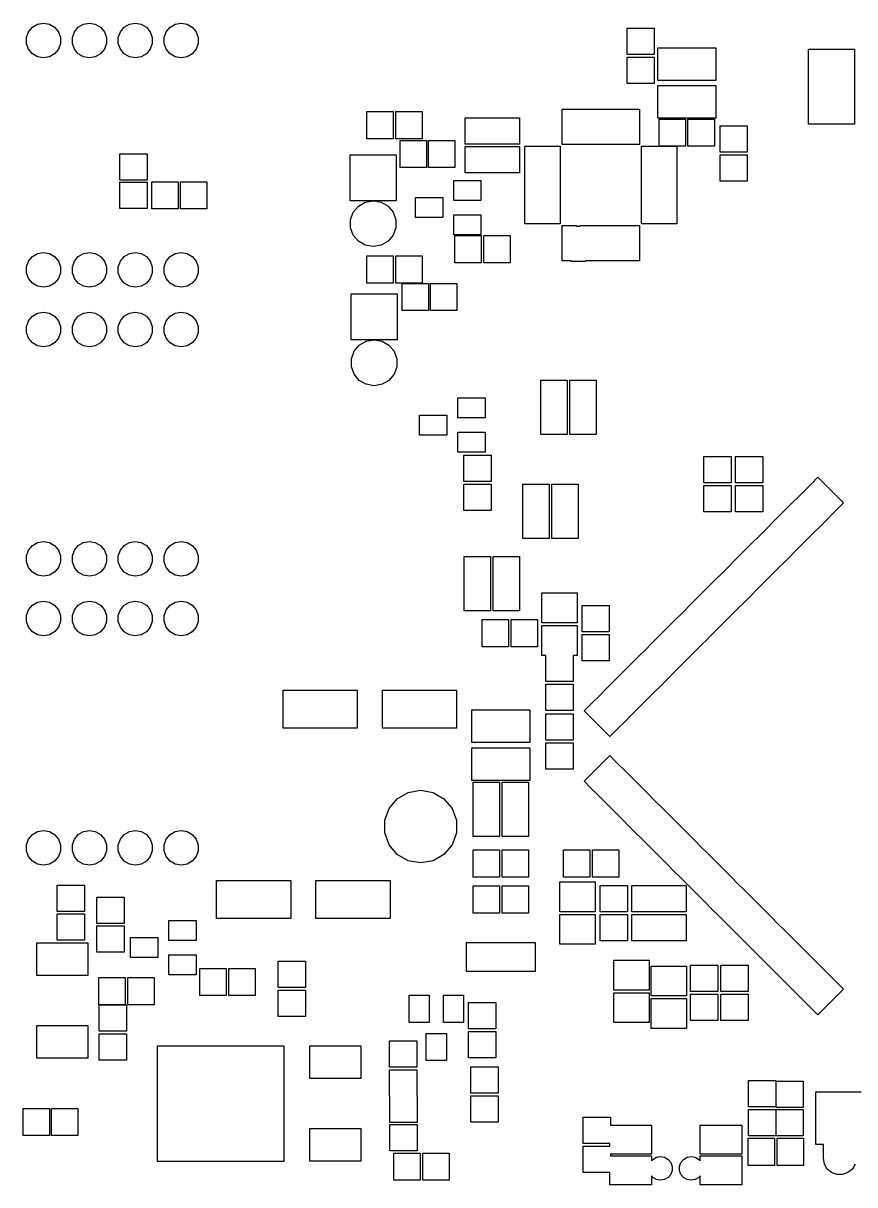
# Model space of a CAD drawing. Extents: x 10 to 287, y -200 to -10.
# Drawn here: x 97.3 to 143.3, y -141.7 to -77.3 of the extents above; entities that cross this region are included whole.
import ezdxf

# ---------------------------------------------------------------- set-up
doc = ezdxf.new("R2010")
doc.units = 0
doc.header["$MEASUREMENT"] = 0
doc.layers.add('BLACK', color=7, linetype='CONTINUOUS')

msp = doc.modelspace()

# ---------------------------------------------------------------- linework, layer by layer
at = {"layer": 'Black'}
for p, q in [((97.458, -78.1295), (97.5716, -77.8174)), ((97.5716, -77.8174), (97.785, -77.5631)), ((97.785, -77.5631), (98.0726, -77.397)), ((98.0726, -77.397), (98.3996, -77.3394)), ((98.3996, -77.3394), (98.7266, -77.397)), ((98.7266, -77.397), (99.0142, -77.5631)), ((99.0142, -77.5631), (99.2276, -77.8174)), ((99.2276, -77.8174), (99.3412, -78.1295)), ((99.998, -78.1295), (100.112, -77.8174)), ((100.112, -77.8174), (100.325, -77.5631)), ((100.325, -77.5631), (100.613, -77.397)), ((100.613, -77.397), (100.94, -77.3394)), ((100.94, -77.3394), (101.267, -77.397)), ((101.267, -77.397), (101.554, -77.5631)), ((101.554, -77.5631), (101.768, -77.8174)), ((101.768, -77.8174), (101.881, -78.1295)), ((102.538, -78.1295), (102.652, -77.8174)), ((102.652, -77.8174), (102.865, -77.5631)), ((102.865, -77.5631), (103.153, -77.397)), ((103.153, -77.397), (103.48, -77.3394)), ((103.48, -77.3394), (103.807, -77.397)), ((103.807, -77.397), (104.094, -77.5631)), ((104.094, -77.5631), (104.308, -77.8174)), ((104.308, -77.8174), (104.421, -78.1295)), ((105.078, -78.1295), (105.192, -77.8174)), ((105.192, -77.8174), (105.405, -77.5631)), ((105.405, -77.5631), (105.693, -77.397)), ((105.693, -77.397), (106.02, -77.3394)), ((106.02, -77.3394), (106.347, -77.397)), ((106.347, -77.397), (106.634, -77.5631)), ((106.634, -77.5631), (106.848, -77.8174)), ((106.848, -77.8174), (106.961, -78.1295)), ((130.696, -79.0789), (130.696, -77.6209)), ((130.696, -77.6209), (132.204, -77.6209)), ((132.204, -77.6209), (132.204, -79.0789)), ((97.458, -78.4615), (97.458, -78.1295)), ((97.5716, -78.7736), (97.458, -78.4615)), ((99.3412, -78.4615), (99.2276, -78.7736)), ((99.3412, -78.1295), (99.3412, -78.4615)), ((99.998, -78.4615), (99.998, -78.1295)), ((100.112, -78.7736), (99.998, -78.4615)), ((101.881, -78.4615), (101.768, -78.7736)), ((101.881, -78.1295), (101.881, -78.4615)), ((102.538, -78.4615), (102.538, -78.1295)), ((102.652, -78.7736), (102.538, -78.4615)), ((104.421, -78.4615), (104.308, -78.7736)), ((104.421, -78.1295), (104.421, -78.4615)), ((105.078, -78.4615), (105.078, -78.1295)), ((105.192, -78.7736), (105.078, -78.4615)), ((106.961, -78.4615), (106.848, -78.7736)), ((106.961, -78.1295), (106.961, -78.4615)), ((97.785, -79.0279), (97.5716, -78.7736)), ((98.0726, -79.194), (97.785, -79.0279)), ((99.0142, -79.0279), (98.7266, -79.194)), ((99.2276, -78.7736), (99.0142, -79.0279)), ((100.325, -79.0279), (100.112, -78.7736)), ((100.613, -79.194), (100.325, -79.0279)), ((101.554, -79.0279), (101.267, -79.194)), ((101.768, -78.7736), (101.554, -79.0279)), ((102.865, -79.0279), (102.652, -78.7736)), ((103.153, -79.194), (102.865, -79.0279)), ((104.094, -79.0279), (103.807, -79.194)), ((104.308, -78.7736), (104.094, -79.0279)), ((105.405, -79.0279), (105.192, -78.7736)), ((105.693, -79.194), (105.405, -79.0279)), ((106.634, -79.0279), (106.347, -79.194)), ((106.848, -78.7736), (106.634, -79.0279)), ((132.204, -79.0789), (130.696, -79.0789)), ((132.396, -78.696), (134.004, -78.696)), ((132.396, -80.504), (132.396, -78.696)), ((134.004, -78.696), (135.604, -78.696)), ((135.604, -78.696), (135.604, -80.504)), ((140.739, -82.9361), (140.739, -78.7705)), ((140.739, -78.7705), (143.279, -78.7705)), ((143.279, -78.7705), (143.279, -82.9361)), ((98.3996, -79.2516), (98.0726, -79.194)), ((98.7266, -79.194), (98.3996, -79.2516)), ((100.94, -79.2516), (100.613, -79.194)), ((101.267, -79.194), (100.94, -79.2516)), ((103.48, -79.2516), (103.153, -79.194)), ((103.807, -79.194), (103.48, -79.2516)), ((106.02, -79.2516), (105.693, -79.194)), ((106.347, -79.194), (106.02, -79.2516)), ((130.696, -80.6791), (130.696, -79.2211)), ((130.696, -79.2211), (132.204, -79.2211)), ((132.204, -79.2211), (132.204, -80.6791)), ((132.204, -80.6791), (130.696, -80.6791)), ((133.996, -80.504), (132.396, -80.504)), ((132.396, -80.796), (134.004, -80.796)), ((132.396, -82.604), (132.396, -80.796)), ((134.004, -80.504), (133.996, -80.504)), ((135.604, -80.504), (134.004, -80.504)), ((134.004, -80.796), (135.604, -80.796)), ((135.604, -80.796), (135.604, -82.604)), ((116.301, -83.7444), (116.301, -82.2356)), ((116.301, -82.2356), (117.759, -82.2356)), ((117.759, -82.2356), (117.759, -83.7444)), ((117.901, -83.7444), (117.901, -82.2356)), ((117.901, -82.2356), (119.359, -82.2356)), ((119.359, -82.2356), (119.359, -83.7444)), ((127.104, -84.054), (127.104, -82.096)), ((127.104, -82.096), (127.895, -82.096)), ((127.895, -82.096), (128.395, -82.096)), ((128.395, -82.096), (128.895, -82.096)), ((128.895, -82.096), (129.395, -82.096)), ((129.395, -82.096), (129.895, -82.096)), ((129.895, -82.096), (130.395, -82.096)), ((130.395, -82.096), (130.895, -82.096)), ((130.895, -82.096), (131.395, -82.096)), ((131.395, -82.096), (131.395, -84.054)), ((121.746, -82.5709), (123.254, -82.5709)), ((121.746, -84.0289), (121.746, -82.5709)), ((123.254, -82.5709), (124.754, -82.5709)), ((124.754, -82.5709), (124.754, -84.0289)), ((133.996, -82.604), (132.396, -82.604)), ((132.471, -84.1544), (132.471, -82.6456)), ((132.471, -82.6456), (133.929, -82.6456)), ((133.929, -82.6456), (133.929, -84.1544)), ((134.004, -82.604), (133.996, -82.604)), ((135.604, -82.604), (134.004, -82.604)), ((134.071, -84.1544), (134.071, -82.6456)), ((134.071, -82.6456), (135.529, -82.6456)), ((135.529, -82.6456), (135.529, -84.1544)), ((143.279, -82.9361), (140.739, -82.9361)), ((135.846, -84.4789), (135.846, -83.0209)), ((135.846, -83.0209), (137.354, -83.0209)), ((137.354, -83.0209), (137.354, -84.4789)), ((117.759, -83.7444), (116.301, -83.7444)), ((119.359, -83.7444), (117.901, -83.7444)), ((118.143, -85.3364), (118.143, -83.8276)), ((118.143, -83.8276), (119.601, -83.8276)), ((119.601, -83.8276), (119.601, -85.3364)), ((119.705, -85.3364), (119.705, -83.8276)), ((119.705, -83.8276), (121.163, -83.8276)), ((121.163, -83.8276), (121.163, -85.3364)), ((123.246, -84.0289), (121.746, -84.0289)), ((121.746, -84.1711), (123.254, -84.1711)), ((121.746, -85.6291), (121.746, -84.1711)), ((123.254, -84.0289), (123.246, -84.0289)), ((124.754, -84.0289), (123.254, -84.0289)), ((123.254, -84.1711), (124.754, -84.1711)), ((124.754, -84.1711), (124.754, -85.6291)), ((125.046, -84.6545), (125.046, -84.1545)), ((125.046, -84.1545), (127.004, -84.1545)), ((127.004, -84.1545), (127.004, -84.9455)), ((127.604, -84.054), (127.104, -84.054)), ((127.895, -84.054), (127.604, -84.054)), ((128.105, -84.054), (127.895, -84.054)), ((128.395, -84.054), (128.105, -84.054)), ((128.605, -84.054), (128.395, -84.054)), ((128.895, -84.054), (128.605, -84.054)), ((129.105, -84.054), (128.895, -84.054)), ((129.395, -84.054), (129.105, -84.054)), ((129.605, -84.054), (129.395, -84.054)), ((130.105, -84.054), (129.605, -84.054)), ((130.605, -84.054), (130.105, -84.054)), ((131.395, -84.054), (130.605, -84.054)), ((131.496, -84.6545), (131.496, -84.1545)), ((131.496, -84.1545), (133.454, -84.1545)), ((133.929, -84.1544), (132.471, -84.1544)), ((133.454, -84.1545), (133.454, -84.9455)), ((135.529, -84.1544), (134.071, -84.1544)), ((102.624, -86.0349), (102.624, -84.5769)), ((102.624, -84.5769), (104.132, -84.5769)), ((104.132, -84.5769), (104.132, -86.0349)), ((115.38, -84.63), (117.92, -84.63)), ((115.38, -87.17), (115.38, -84.63)), ((117.92, -84.63), (117.92, -87.17)), ((125.046, -85.1545), (125.046, -84.6545)), ((131.496, -85.1545), (131.496, -84.6545)), ((137.354, -84.4789), (135.846, -84.4789)), ((135.846, -86.0791), (135.846, -84.6211)), ((135.846, -84.6211), (137.354, -84.6211)), ((137.354, -84.6211), (137.354, -86.0791)), ((119.601, -85.3364), (118.143, -85.3364)), ((121.163, -85.3364), (119.705, -85.3364)), ((125.046, -85.6545), (125.046, -85.1545)), ((127.004, -84.9455), (127.004, -85.4455)), ((127.004, -85.4455), (127.004, -85.9455)), ((131.496, -85.6545), (131.496, -85.1545)), ((133.454, -84.9455), (133.454, -85.4455)), ((133.454, -85.4455), (133.454, -85.9455)), ((104.132, -86.0349), (102.624, -86.0349)), ((102.624, -87.597), (102.624, -86.139)), ((102.624, -86.139), (104.132, -86.139)), ((104.132, -86.139), (104.132, -87.597)), ((104.389, -87.6224), (104.389, -86.1136)), ((104.389, -86.1136), (105.847, -86.1136)), ((105.847, -86.1136), (105.847, -87.6224)), ((105.989, -87.6224), (105.989, -86.1136)), ((105.989, -86.1136), (107.447, -86.1136)), ((107.447, -86.1136), (107.447, -87.6224)), ((121.102, -87.1512), (121.102, -86.0438)), ((121.102, -86.0438), (122.611, -86.0438)), ((123.246, -85.6291), (121.746, -85.6291)), ((122.611, -86.0438), (122.611, -87.1512)), ((124.754, -85.6291), (123.246, -85.6291)), ((125.046, -86.1545), (125.046, -85.6545)), ((125.046, -86.6545), (125.046, -86.1545)), ((127.004, -85.9455), (127.004, -86.4455)), ((131.496, -86.1545), (131.496, -85.6545)), ((131.496, -86.6545), (131.496, -86.1545)), ((133.454, -85.9455), (133.454, -86.4455)), ((137.354, -86.0791), (135.846, -86.0791)), ((125.046, -87.1545), (125.046, -86.6545)), ((127.004, -86.4455), (127.004, -86.9455)), ((131.496, -87.1545), (131.496, -86.6545)), ((133.454, -86.4455), (133.454, -86.9455)), ((116.645, -87.17), (115.38, -87.17)), ((115.545, -87.805), (115.829, -87.4671)), ((115.829, -87.4671), (116.211, -87.2466)), ((116.211, -87.2466), (116.645, -87.17)), ((117.92, -87.17), (116.655, -87.17)), ((116.655, -87.17), (117.089, -87.2466)), ((117.089, -87.2466), (117.471, -87.4671)), ((117.471, -87.4671), (117.755, -87.805)), ((118.989, -88.1037), (118.989, -86.9963)), ((118.989, -86.9963), (120.498, -86.9963)), ((120.498, -86.9963), (120.498, -88.1037)), ((122.611, -87.1512), (121.102, -87.1512)), ((125.046, -87.6545), (125.046, -87.1545)), ((127.004, -86.9455), (127.004, -87.4455)), ((127.004, -87.4455), (127.004, -87.9455)), ((131.496, -87.6545), (131.496, -87.1545)), ((133.454, -86.9455), (133.454, -87.4455)), ((133.454, -87.4455), (133.454, -87.9455)), ((104.132, -87.597), (102.624, -87.597)), ((105.847, -87.6224), (104.389, -87.6224)), ((107.447, -87.6224), (105.989, -87.6224)), ((115.394, -88.2195), (115.545, -87.805)), ((117.755, -87.805), (117.906, -88.2195)), ((120.498, -88.1037), (118.989, -88.1037)), ((121.102, -89.0562), (121.102, -87.9488)), ((121.102, -87.9488), (122.611, -87.9488)), ((122.611, -87.9488), (122.611, -89.0562)), ((125.046, -88.4455), (125.046, -87.6545)), ((127.004, -87.9455), (127.004, -88.4455)), ((131.496, -88.4455), (131.496, -87.6545)), ((133.454, -87.9455), (133.454, -88.4455)), ((115.394, -88.6605), (115.394, -88.2195)), ((115.545, -89.075), (115.394, -88.6605)), ((117.906, -88.6605), (117.755, -89.075)), ((117.906, -88.2195), (117.906, -88.6605)), ((127.004, -88.4455), (125.046, -88.4455)), ((127.104, -90.504), (127.104, -88.546)), ((127.104, -88.546), (127.895, -88.546)), ((127.895, -88.546), (127.895, -88.571)), ((127.895, -88.571), (128.105, -88.571)), ((128.105, -88.571), (128.105, -88.546)), ((128.105, -88.546), (128.895, -88.546)), ((128.895, -88.546), (129.395, -88.546)), ((129.395, -88.546), (129.895, -88.546)), ((129.895, -88.546), (130.395, -88.546)), ((130.395, -88.546), (130.895, -88.546)), ((130.895, -88.546), (131.395, -88.546)), ((131.395, -88.546), (131.395, -90.504)), ((133.454, -88.4455), (131.496, -88.4455)), ((115.829, -89.4129), (115.545, -89.075)), ((117.755, -89.075), (117.471, -89.4129)), ((122.611, -89.0562), (121.102, -89.0562)), ((121.171, -90.6044), (121.171, -89.0956)), ((121.171, -89.0956), (122.629, -89.0956)), ((122.629, -89.0956), (122.629, -90.6044)), ((122.771, -90.6044), (122.771, -89.0956)), ((122.771, -89.0956), (124.229, -89.0956)), ((124.229, -89.0956), (124.229, -90.6044)), ((98.0726, -90.097), (98.3996, -90.0394)), ((98.3996, -90.0394), (98.7266, -90.097)), ((100.613, -90.097), (100.94, -90.0394)), ((100.94, -90.0394), (101.267, -90.097)), ((103.153, -90.097), (103.48, -90.0394)), ((103.48, -90.0394), (103.807, -90.097)), ((105.693, -90.097), (106.02, -90.0394)), ((106.02, -90.0394), (106.347, -90.097)), ((116.211, -89.6334), (115.829, -89.4129)), ((116.645, -89.71), (116.211, -89.6334)), ((116.655, -89.71), (116.645, -89.71)), ((117.089, -89.6334), (116.655, -89.71)), ((117.471, -89.4129), (117.089, -89.6334)), ((97.458, -90.8295), (97.5716, -90.5174)), ((97.5716, -90.5174), (97.785, -90.2631)), ((97.785, -90.2631), (98.0726, -90.097)), ((98.7266, -90.097), (99.0142, -90.2631)), ((99.0142, -90.2631), (99.2276, -90.5174)), ((99.2276, -90.5174), (99.3412, -90.8295)), ((99.998, -90.8295), (100.112, -90.5174)), ((100.112, -90.5174), (100.325, -90.2631)), ((100.325, -90.2631), (100.613, -90.097)), ((101.267, -90.097), (101.554, -90.2631)), ((101.554, -90.2631), (101.768, -90.5174)), ((101.768, -90.5174), (101.881, -90.8295)), ((102.538, -90.8295), (102.652, -90.5174)), ((102.652, -90.5174), (102.865, -90.2631)), ((102.865, -90.2631), (103.153, -90.097)), ((103.807, -90.097), (104.094, -90.2631)), ((104.094, -90.2631), (104.308, -90.5174)), ((104.308, -90.5174), (104.421, -90.8295)), ((105.078, -90.8295), (105.192, -90.5174)), ((105.192, -90.5174), (105.405, -90.2631)), ((105.405, -90.2631), (105.693, -90.097)), ((106.347, -90.097), (106.634, -90.2631)), ((106.634, -90.2631), (106.848, -90.5174)), ((106.848, -90.5174), (106.961, -90.8295)), ((116.301, -91.7344), (116.301, -90.2256)), ((116.301, -90.2256), (117.759, -90.2256)), ((117.759, -90.2256), (117.759, -91.7344)), ((117.901, -91.7344), (117.901, -90.2256)), ((117.901, -90.2256), (119.359, -90.2256)), ((119.359, -90.2256), (119.359, -91.7344)), ((122.629, -90.6044), (121.171, -90.6044)), ((124.229, -90.6044), (122.771, -90.6044)), ((127.604, -90.504), (127.104, -90.504)), ((127.604, -90.529), (127.604, -90.504)), ((128.395, -90.529), (127.604, -90.529)), ((128.605, -90.504), (128.395, -90.504)), ((128.395, -90.504), (128.395, -90.529)), ((128.895, -90.504), (128.605, -90.504)), ((129.105, -90.504), (128.895, -90.504)), ((129.395, -90.504), (129.105, -90.504)), ((129.605, -90.504), (129.395, -90.504)), ((129.895, -90.504), (129.605, -90.504)), ((130.105, -90.504), (129.895, -90.504)), ((130.605, -90.504), (130.105, -90.504)), ((131.395, -90.504), (130.605, -90.504)), ((97.458, -91.1615), (97.458, -90.8295)), ((97.5716, -91.4736), (97.458, -91.1615)), ((99.3412, -91.1615), (99.2276, -91.4736)), ((99.3412, -90.8295), (99.3412, -91.1615)), ((99.998, -91.1615), (99.998, -90.8295)), ((100.112, -91.4736), (99.998, -91.1615)), ((101.881, -91.1615), (101.768, -91.4736)), ((101.881, -90.8295), (101.881, -91.1615)), ((102.538, -91.1615), (102.538, -90.8295)), ((102.652, -91.4736), (102.538, -91.1615)), ((104.421, -91.1615), (104.308, -91.4736)), ((104.421, -90.8295), (104.421, -91.1615)), ((105.078, -91.1615), (105.078, -90.8295)), ((105.192, -91.4736), (105.078, -91.1615)), ((106.961, -91.1615), (106.848, -91.4736)), ((106.961, -90.8295), (106.961, -91.1615)), ((97.785, -91.7279), (97.5716, -91.4736)), ((98.0726, -91.894), (97.785, -91.7279)), ((98.3996, -91.9516), (98.0726, -91.894)), ((98.7266, -91.894), (98.3996, -91.9516)), ((99.0142, -91.7279), (98.7266, -91.894)), ((99.2276, -91.4736), (99.0142, -91.7279)), ((100.325, -91.7279), (100.112, -91.4736)), ((100.613, -91.894), (100.325, -91.7279)), ((100.94, -91.9516), (100.613, -91.894)), ((101.267, -91.894), (100.94, -91.9516)), ((101.554, -91.7279), (101.267, -91.894)), ((101.768, -91.4736), (101.554, -91.7279)), ((102.865, -91.7279), (102.652, -91.4736)), ((103.153, -91.894), (102.865, -91.7279)), ((103.48, -91.9516), (103.153, -91.894)), ((103.807, -91.894), (103.48, -91.9516)), ((104.094, -91.7279), (103.807, -91.894)), ((104.308, -91.4736), (104.094, -91.7279)), ((105.405, -91.7279), (105.192, -91.4736)), ((105.693, -91.894), (105.405, -91.7279)), ((106.02, -91.9516), (105.693, -91.894)), ((106.347, -91.894), (106.02, -91.9516)), ((106.634, -91.7279), (106.347, -91.894)), ((106.848, -91.4736), (106.634, -91.7279)), ((117.759, -91.7344), (116.301, -91.7344)), ((119.359, -91.7344), (117.901, -91.7344)), ((118.259, -93.2544), (118.259, -91.7456)), ((118.259, -91.7456), (119.717, -91.7456)), ((119.717, -91.7456), (119.717, -93.2544)), ((119.821, -93.2544), (119.821, -91.7456)), ((119.821, -91.7456), (121.279, -91.7456)), ((121.279, -91.7456), (121.279, -93.2544)), ((115.43, -92.33), (117.97, -92.33)), ((115.43, -94.87), (115.43, -92.33)), ((117.97, -92.33), (117.97, -94.87)), ((119.717, -93.2544), (118.259, -93.2544)), ((121.279, -93.2544), (119.821, -93.2544)), ((97.458, -94.1315), (97.5716, -93.8194)), ((97.5716, -93.8194), (97.785, -93.5651)), ((97.785, -93.5651), (98.0726, -93.399)), ((98.0726, -93.399), (98.3996, -93.3414)), ((98.3996, -93.3414), (98.7266, -93.399)), ((98.7266, -93.399), (99.0142, -93.5651)), ((99.0142, -93.5651), (99.2276, -93.8194)), ((99.2276, -93.8194), (99.3412, -94.1315)), ((99.998, -94.1315), (100.112, -93.8194)), ((100.112, -93.8194), (100.325, -93.5651)), ((100.325, -93.5651), (100.613, -93.399)), ((100.613, -93.399), (100.94, -93.3414)), ((100.94, -93.3414), (101.267, -93.399)), ((101.267, -93.399), (101.554, -93.5651)), ((101.554, -93.5651), (101.768, -93.8194)), ((101.768, -93.8194), (101.881, -94.1315)), ((102.538, -94.1315), (102.652, -93.8194)), ((102.652, -93.8194), (102.865, -93.5651)), ((102.865, -93.5651), (103.153, -93.399)), ((103.153, -93.399), (103.48, -93.3414)), ((103.48, -93.3414), (103.807, -93.399)), ((103.807, -93.399), (104.094, -93.5651)), ((104.094, -93.5651), (104.308, -93.8194)), ((104.308, -93.8194), (104.421, -94.1315)), ((105.078, -94.1315), (105.192, -93.8194)), ((105.192, -93.8194), (105.405, -93.5651)), ((105.405, -93.5651), (105.693, -93.399)), ((105.693, -93.399), (106.02, -93.3414)), ((106.02, -93.3414), (106.347, -93.399)), ((106.347, -93.399), (106.634, -93.5651)), ((106.634, -93.5651), (106.848, -93.8194)), ((106.848, -93.8194), (106.961, -94.1315)), ((97.458, -94.4635), (97.458, -94.1315)), ((97.5716, -94.7756), (97.458, -94.4635)), ((99.3412, -94.4635), (99.2276, -94.7756)), ((99.3412, -94.1315), (99.3412, -94.4635)), ((99.998, -94.4635), (99.998, -94.1315)), ((100.112, -94.7756), (99.998, -94.4635)), ((101.881, -94.4635), (101.768, -94.7756)), ((101.881, -94.1315), (101.881, -94.4635)), ((102.538, -94.4635), (102.538, -94.1315)), ((102.652, -94.7756), (102.538, -94.4635)), ((104.421, -94.4635), (104.308, -94.7756)), ((104.421, -94.1315), (104.421, -94.4635)), ((105.078, -94.4635), (105.078, -94.1315)), ((105.192, -94.7756), (105.078, -94.4635)), ((106.961, -94.4635), (106.848, -94.7756)), ((106.961, -94.1315), (106.961, -94.4635)), ((97.785, -95.0299), (97.5716, -94.7756)), ((98.0726, -95.196), (97.785, -95.0299)), ((99.0142, -95.0299), (98.7266, -95.196)), ((99.2276, -94.7756), (99.0142, -95.0299)), ((100.325, -95.0299), (100.112, -94.7756)), ((100.613, -95.196), (100.325, -95.0299)), ((101.554, -95.0299), (101.267, -95.196)), ((101.768, -94.7756), (101.554, -95.0299)), ((102.865, -95.0299), (102.652, -94.7756)), ((103.153, -95.196), (102.865, -95.0299)), ((104.094, -95.0299), (103.807, -95.196)), ((104.308, -94.7756), (104.094, -95.0299)), ((105.405, -95.0299), (105.192, -94.7756)), ((105.693, -95.196), (105.405, -95.0299)), ((106.634, -95.0299), (106.347, -95.196)), ((106.848, -94.7756), (106.634, -95.0299)), ((116.695, -94.87), (115.43, -94.87)), ((115.595, -95.505), (115.879, -95.1671)), ((115.879, -95.1671), (116.261, -94.9466)), ((116.261, -94.9466), (116.695, -94.87)), ((117.97, -94.87), (116.705, -94.87)), ((116.705, -94.87), (117.139, -94.9466)), ((117.139, -94.9466), (117.521, -95.1671)), ((117.521, -95.1671), (117.805, -95.505)), ((98.3996, -95.2536), (98.0726, -95.196)), ((98.7266, -95.196), (98.3996, -95.2536)), ((100.94, -95.2536), (100.613, -95.196)), ((101.267, -95.196), (100.94, -95.2536)), ((103.48, -95.2536), (103.153, -95.196)), ((103.807, -95.196), (103.48, -95.2536)), ((106.02, -95.2536), (105.693, -95.196)), ((106.347, -95.196), (106.02, -95.2536)), ((115.444, -95.9195), (115.595, -95.505)), ((117.805, -95.505), (117.956, -95.9195)), ((115.444, -96.3605), (115.444, -95.9195)), ((115.595, -96.775), (115.444, -96.3605)), ((117.956, -96.3605), (117.805, -96.775)), ((117.956, -95.9195), (117.956, -96.3605)), ((115.879, -97.1129), (115.595, -96.775)), ((116.261, -97.3334), (115.879, -97.1129)), ((117.521, -97.1129), (117.139, -97.3334)), ((117.805, -96.775), (117.521, -97.1129)), ((125.931, -98.6079), (125.931, -97.1093)), ((125.931, -97.1093), (127.389, -97.1093)), ((127.389, -97.1093), (127.389, -98.618)), ((127.531, -98.6079), (127.531, -97.1093)), ((127.531, -97.1093), (128.989, -97.1093)), ((128.989, -97.1093), (128.989, -98.618)), ((116.695, -97.41), (116.261, -97.3334)), ((116.705, -97.41), (116.695, -97.41)), ((117.139, -97.3334), (116.705, -97.41)), ((121.332, -99.1912), (121.332, -98.0838)), ((121.332, -98.0838), (122.841, -98.0838)), ((122.841, -98.0838), (122.841, -99.1912)), ((119.219, -100.144), (119.219, -99.0363)), ((119.219, -99.0363), (120.728, -99.0363)), ((120.728, -99.0363), (120.728, -100.144)), ((125.931, -100.117), (125.931, -98.6079)), ((127.389, -98.618), (127.389, -100.117)), ((127.531, -100.117), (127.531, -98.6079)), ((128.989, -98.618), (128.989, -100.117)), ((122.841, -99.1912), (121.332, -99.1912)), ((120.728, -100.144), (119.219, -100.144)), ((121.332, -101.096), (121.332, -99.9888)), ((121.332, -99.9888), (122.841, -99.9888)), ((122.841, -99.9888), (122.841, -101.096)), ((127.389, -100.117), (125.931, -100.117)), ((128.989, -100.117), (127.531, -100.117)), ((122.841, -101.096), (121.332, -101.096)), ((121.666, -102.719), (121.666, -101.261)), ((121.666, -101.261), (123.174, -101.261)), ((123.174, -101.261), (123.174, -102.719)), ((134.955, -102.791), (134.955, -101.333)), ((134.955, -101.333), (136.464, -101.333)), ((136.464, -101.333), (136.464, -102.791)), ((136.705, -102.791), (136.705, -101.333)), ((136.705, -101.333), (138.214, -101.333)), ((138.214, -101.333), (138.214, -102.791)), ((123.174, -102.719), (121.666, -102.719)), ((121.666, -104.319), (121.666, -102.861)), ((121.666, -102.861), (123.174, -102.861)), ((123.174, -102.861), (123.174, -104.319)), ((124.932, -104.358), (124.932, -102.857)), ((124.932, -102.857), (126.39, -102.857)), ((126.39, -102.857), (126.39, -104.366)), ((126.533, -104.358), (126.533, -102.857)), ((126.533, -102.857), (127.991, -102.857)), ((127.991, -102.857), (127.991, -104.366)), ((136.464, -102.791), (134.955, -102.791)), ((138.214, -102.791), (136.705, -102.791)), ((140.551, -103.188), (140.905, -102.834)), ((140.905, -102.834), (141.259, -102.48)), ((141.259, -102.48), (142.68, -103.901)), ((134.955, -104.391), (134.955, -102.933)), ((134.955, -102.933), (136.464, -102.933)), ((136.464, -102.933), (136.464, -104.391)), ((136.705, -104.391), (136.705, -102.933)), ((136.705, -102.933), (138.214, -102.933)), ((138.214, -102.933), (138.214, -104.391)), ((139.844, -103.896), (140.197, -103.542)), ((140.197, -103.542), (140.551, -103.188)), ((140.551, -103.188), (140.551, -103.188)), ((139.492, -104.248), (139.844, -103.896)), ((142.68, -103.901), (142.123, -104.458)), ((123.174, -104.319), (121.666, -104.319)), ((124.932, -105.867), (124.932, -104.358)), ((126.39, -104.366), (126.39, -105.867)), ((126.533, -105.867), (126.533, -104.358)), ((127.991, -104.366), (127.991, -105.867)), ((136.464, -104.391), (134.955, -104.391)), ((138.214, -104.391), (136.705, -104.391)), ((138.784, -104.955), (139.138, -104.601)), ((139.138, -104.601), (139.492, -104.248)), ((141.769, -104.812), (141.415, -105.165)), ((142.123, -104.458), (141.769, -104.812)), ((138.076, -105.663), (138.43, -105.309)), ((138.43, -105.309), (138.784, -104.955)), ((141.415, -105.165), (141.061, -105.519)), ((97.785, -106.265), (98.0726, -106.099)), ((98.0726, -106.099), (98.3996, -106.041)), ((98.3996, -106.041), (98.7266, -106.099)), ((98.7266, -106.099), (99.0142, -106.265)), ((100.325, -106.265), (100.613, -106.099)), ((100.613, -106.099), (100.94, -106.041)), ((100.94, -106.041), (101.267, -106.099)), ((101.267, -106.099), (101.554, -106.265)), ((102.865, -106.265), (103.153, -106.099)), ((103.153, -106.099), (103.48, -106.041)), ((103.48, -106.041), (103.807, -106.099)), ((103.807, -106.099), (104.094, -106.265)), ((105.405, -106.265), (105.693, -106.099)), ((105.693, -106.099), (106.02, -106.041)), ((106.02, -106.041), (106.347, -106.099)), ((106.347, -106.099), (106.634, -106.265)), ((126.39, -105.867), (124.932, -105.867)), ((127.991, -105.867), (126.533, -105.867)), ((137.519, -106.22), (138.076, -105.663)), ((140.707, -105.873), (140.355, -106.225)), ((141.061, -105.519), (140.707, -105.873)), ((97.458, -106.831), (97.5716, -106.519)), ((97.5716, -106.519), (97.785, -106.265)), ((99.0142, -106.265), (99.2276, -106.519)), ((99.2276, -106.519), (99.3412, -106.831)), ((99.998, -106.831), (100.112, -106.519)), ((100.112, -106.519), (100.325, -106.265)), ((101.554, -106.265), (101.768, -106.519)), ((101.768, -106.519), (101.881, -106.831)), ((102.538, -106.831), (102.652, -106.519)), ((102.652, -106.519), (102.865, -106.265)), ((104.094, -106.265), (104.308, -106.519)), ((104.308, -106.519), (104.421, -106.831)), ((105.078, -106.831), (105.192, -106.519)), ((105.192, -106.519), (105.405, -106.265)), ((106.634, -106.265), (106.848, -106.519)), ((106.848, -106.519), (106.961, -106.831)), ((136.663, -107.076), (137.017, -106.723)), ((137.017, -106.723), (137.37, -106.369)), ((137.37, -106.369), (137.519, -106.22)), ((137.519, -106.22), (137.519, -106.22)), ((140.002, -106.579), (139.648, -106.933)), ((140.355, -106.225), (140.002, -106.579)), ((97.458, -107.164), (97.458, -106.831)), ((97.5716, -107.476), (97.458, -107.164)), ((99.3412, -107.164), (99.2276, -107.476)), ((99.3412, -106.831), (99.3412, -107.164)), ((99.998, -107.164), (99.998, -106.831)), ((100.112, -107.476), (99.998, -107.164)), ((101.881, -107.164), (101.768, -107.476)), ((101.881, -106.831), (101.881, -107.164)), ((102.538, -107.164), (102.538, -106.831)), ((102.652, -107.476), (102.538, -107.164)), ((104.421, -107.164), (104.308, -107.476)), ((104.421, -106.831), (104.421, -107.164)), ((105.078, -107.164), (105.078, -106.831)), ((105.192, -107.476), (105.078, -107.164)), ((106.961, -107.164), (106.848, -107.476)), ((106.961, -106.831), (106.961, -107.164)), ((121.681, -108.359), (121.681, -106.858)), ((121.681, -106.858), (123.139, -106.858)), ((123.139, -106.858), (123.139, -108.367)), ((123.281, -108.359), (123.281, -106.858)), ((123.281, -106.858), (124.739, -106.858)), ((124.739, -106.858), (124.739, -108.367)), ((136.309, -107.43), (136.663, -107.076)), ((139.294, -107.286), (139.143, -107.437)), ((139.648, -106.933), (139.294, -107.286)), ((97.785, -107.73), (97.5716, -107.476)), ((98.0726, -107.896), (97.785, -107.73)), ((98.3996, -107.954), (98.0726, -107.896)), ((98.7266, -107.896), (98.3996, -107.954)), ((99.0142, -107.73), (98.7266, -107.896)), ((99.2276, -107.476), (99.0142, -107.73)), ((100.325, -107.73), (100.112, -107.476)), ((100.613, -107.896), (100.325, -107.73)), ((100.94, -107.954), (100.613, -107.896)), ((101.267, -107.896), (100.94, -107.954)), ((101.554, -107.73), (101.267, -107.896)), ((101.768, -107.476), (101.554, -107.73)), ((102.865, -107.73), (102.652, -107.476)), ((103.153, -107.896), (102.865, -107.73)), ((103.48, -107.954), (103.153, -107.896)), ((103.807, -107.896), (103.48, -107.954)), ((104.094, -107.73), (103.807, -107.896)), ((104.308, -107.476), (104.094, -107.73)), ((105.405, -107.73), (105.192, -107.476)), ((105.693, -107.896), (105.405, -107.73)), ((106.02, -107.954), (105.693, -107.896)), ((106.347, -107.896), (106.02, -107.954)), ((106.634, -107.73), (106.347, -107.896)), ((106.848, -107.476), (106.634, -107.73)), ((135.601, -108.138), (135.955, -107.784)), ((135.955, -107.784), (136.309, -107.43)), ((136.309, -107.43), (136.309, -107.43)), ((138.586, -107.994), (138.234, -108.346)), ((139.143, -107.437), (138.586, -107.994)), ((121.681, -109.868), (121.681, -108.359)), ((123.139, -108.367), (123.139, -109.868)), ((123.281, -109.868), (123.281, -108.359)), ((124.739, -108.367), (124.739, -109.868)), ((134.895, -108.844), (135.247, -108.492)), ((135.247, -108.492), (135.601, -108.138)), ((138.234, -108.346), (137.88, -108.7)), ((125.983, -110.542), (125.983, -108.883)), ((125.983, -108.883), (127.941, -108.883)), ((127.941, -108.883), (127.941, -110.542)), ((134.188, -109.551), (134.542, -109.197)), ((134.542, -109.197), (134.895, -108.844)), ((137.527, -109.054), (137.173, -109.408)), ((137.88, -108.7), (137.527, -109.054)), ((97.458, -110.133), (97.5716, -109.821)), ((97.5716, -109.821), (97.785, -109.567)), ((97.785, -109.567), (98.0726, -109.401)), ((98.0726, -109.401), (98.3996, -109.343)), ((98.3996, -109.343), (98.7266, -109.401)), ((98.7266, -109.401), (99.0142, -109.567)), ((99.0142, -109.567), (99.2276, -109.821)), ((99.2276, -109.821), (99.3412, -110.133)), ((99.998, -110.133), (100.112, -109.821)), ((100.112, -109.821), (100.325, -109.567)), ((100.325, -109.567), (100.613, -109.401)), ((100.613, -109.401), (100.94, -109.343)), ((100.94, -109.343), (101.267, -109.401)), ((101.267, -109.401), (101.554, -109.567)), ((101.554, -109.567), (101.768, -109.821)), ((101.768, -109.821), (101.881, -110.133)), ((102.538, -110.133), (102.652, -109.821)), ((102.652, -109.821), (102.865, -109.567)), ((102.865, -109.567), (103.153, -109.401)), ((103.153, -109.401), (103.48, -109.343)), ((103.48, -109.343), (103.807, -109.401)), ((103.807, -109.401), (104.094, -109.567)), ((104.094, -109.567), (104.308, -109.821)), ((104.308, -109.821), (104.421, -110.133)), ((105.078, -110.133), (105.192, -109.821)), ((105.192, -109.821), (105.405, -109.567)), ((105.405, -109.567), (105.693, -109.401)), ((105.693, -109.401), (106.02, -109.343)), ((106.02, -109.343), (106.347, -109.401)), ((106.347, -109.401), (106.634, -109.567)), ((106.634, -109.567), (106.848, -109.821)), ((106.848, -109.821), (106.961, -110.133)), ((123.139, -109.868), (121.681, -109.868)), ((124.739, -109.868), (123.281, -109.868)), ((128.207, -111.041), (128.207, -109.583)), ((128.207, -109.583), (129.715, -109.583)), ((129.715, -109.583), (129.715, -111.041)), ((133.277, -110.462), (133.834, -109.905)), ((133.834, -109.905), (134.188, -109.551)), ((136.819, -109.761), (136.465, -110.115)), ((137.173, -109.408), (136.819, -109.761)), ((97.458, -110.466), (97.458, -110.133)), ((97.5716, -110.778), (97.458, -110.466)), ((99.3412, -110.466), (99.2276, -110.778)), ((99.3412, -110.133), (99.3412, -110.466)), ((99.998, -110.466), (99.998, -110.133)), ((100.112, -110.778), (99.998, -110.466)), ((101.881, -110.466), (101.768, -110.778)), ((101.881, -110.133), (101.881, -110.466)), ((102.538, -110.466), (102.538, -110.133)), ((102.652, -110.778), (102.538, -110.466)), ((104.421, -110.466), (104.308, -110.778)), ((104.421, -110.133), (104.421, -110.466)), ((105.078, -110.466), (105.078, -110.133)), ((105.192, -110.778), (105.078, -110.466)), ((106.961, -110.466), (106.848, -110.778)), ((106.961, -110.133), (106.961, -110.466)), ((122.682, -111.867), (122.682, -110.358)), ((122.682, -110.358), (124.14, -110.358)), ((124.14, -110.358), (124.14, -111.867)), ((124.282, -111.867), (124.282, -110.358)), ((124.282, -110.358), (125.74, -110.358)), ((125.74, -110.358), (125.74, -111.867)), ((127.941, -110.542), (125.983, -110.542)), ((132.773, -110.967), (133.126, -110.613)), ((133.126, -110.613), (133.277, -110.462)), ((133.277, -110.462), (133.277, -110.462)), ((136.111, -110.469), (135.759, -110.821)), ((136.465, -110.115), (136.111, -110.469)), ((97.785, -111.032), (97.5716, -110.778)), ((98.0726, -111.198), (97.785, -111.032)), ((98.3996, -111.256), (98.0726, -111.198)), ((98.7266, -111.198), (98.3996, -111.256)), ((99.0142, -111.032), (98.7266, -111.198)), ((99.2276, -110.778), (99.0142, -111.032)), ((100.325, -111.032), (100.112, -110.778)), ((100.613, -111.198), (100.325, -111.032)), ((100.94, -111.256), (100.613, -111.198)), ((101.267, -111.198), (100.94, -111.256)), ((101.554, -111.032), (101.267, -111.198)), ((101.768, -110.778), (101.554, -111.032)), ((102.865, -111.032), (102.652, -110.778)), ((103.153, -111.198), (102.865, -111.032)), ((103.48, -111.256), (103.153, -111.198)), ((103.807, -111.198), (103.48, -111.256)), ((104.094, -111.032), (103.807, -111.198)), ((104.308, -110.778), (104.094, -111.032)), ((105.405, -111.032), (105.192, -110.778)), ((105.693, -111.198), (105.405, -111.032)), ((106.02, -111.256), (105.693, -111.198)), ((106.347, -111.198), (106.02, -111.256)), ((106.634, -111.032), (106.347, -111.198)), ((106.848, -110.778), (106.634, -111.032)), ((125.983, -112.34), (125.983, -110.682)), ((125.983, -110.682), (127.941, -110.682)), ((127.941, -110.682), (127.941, -112.34)), ((129.715, -111.041), (128.207, -111.041)), ((128.207, -112.641), (128.207, -111.183)), ((128.207, -111.183), (129.715, -111.183)), ((129.715, -111.183), (129.715, -112.641)), ((132.421, -111.319), (132.773, -110.967)), ((135.406, -111.175), (135.052, -111.529)), ((135.759, -110.821), (135.406, -111.175)), ((124.14, -111.867), (122.682, -111.867)), ((125.74, -111.867), (124.282, -111.867)), ((131.713, -112.026), (132.067, -111.672)), ((132.067, -111.672), (132.421, -111.319)), ((132.067, -111.672), (132.067, -111.672)), ((134.901, -111.68), (134.344, -112.236)), ((135.052, -111.529), (134.901, -111.68)), ((126.208, -112.34), (125.983, -112.34)), ((126.208, -113.792), (126.208, -112.34)), ((127.941, -112.34), (127.716, -112.34)), ((127.716, -112.34), (127.716, -113.792)), ((131.005, -112.734), (131.359, -112.38)), ((131.359, -112.38), (131.713, -112.026)), ((134.344, -112.236), (133.99, -112.59)), ((129.715, -112.641), (128.207, -112.641)), ((130.299, -113.44), (130.651, -113.088)), ((130.651, -113.088), (131.005, -112.734)), ((133.636, -112.944), (133.284, -113.296)), ((133.99, -112.59), (133.636, -112.944)), ((127.716, -113.792), (126.208, -113.792)), ((129.592, -114.147), (129.946, -113.794)), ((129.946, -113.794), (130.299, -113.44)), ((132.931, -113.65), (132.577, -114.004)), ((133.284, -113.296), (132.931, -113.65)), ((111.655, -116.37), (111.655, -114.262)), ((111.655, -114.262), (115.762, -114.262)), ((115.762, -114.262), (115.762, -116.37)), ((117.156, -116.37), (117.156, -114.262)), ((117.156, -114.262), (121.263, -114.262)), ((121.263, -114.262), (121.263, -116.37)), ((126.208, -115.392), (126.208, -113.934)), ((126.208, -113.934), (127.716, -113.934)), ((127.716, -113.934), (127.716, -115.392)), ((129.035, -114.704), (129.592, -114.147)), ((132.223, -114.358), (131.869, -114.711)), ((132.577, -114.004), (132.223, -114.358)), ((128.327, -115.412), (128.884, -114.855)), ((128.884, -114.855), (129.035, -114.704)), ((129.035, -114.704), (129.035, -114.704)), ((131.515, -115.065), (131.163, -115.417)), ((131.869, -114.711), (131.515, -115.065)), ((122.106, -115.356), (123.714, -115.356)), ((122.106, -117.164), (122.106, -115.356)), ((123.714, -115.356), (125.314, -115.356)), ((125.314, -115.356), (125.314, -117.164)), ((127.716, -115.392), (126.208, -115.392)), ((126.208, -117.041), (126.208, -115.583)), ((126.208, -115.583), (127.716, -115.583)), ((127.716, -115.583), (127.716, -117.041)), ((129.748, -116.833), (128.327, -115.412)), ((131.163, -115.417), (130.809, -115.771)), ((115.762, -116.37), (111.655, -116.37)), ((121.263, -116.37), (117.156, -116.37)), ((130.659, -115.922), (130.102, -116.479)), ((130.809, -115.771), (130.659, -115.922)), ((127.716, -117.041), (126.208, -117.041)), ((130.102, -116.479), (129.748, -116.833)), ((123.706, -117.164), (122.106, -117.164)), ((122.106, -117.456), (123.714, -117.456)), ((122.106, -119.264), (122.106, -117.456)), ((125.314, -117.164), (123.706, -117.164)), ((123.714, -117.456), (125.314, -117.456)), ((125.314, -117.456), (125.314, -119.264)), ((126.208, -118.641), (126.208, -117.183)), ((126.208, -117.183), (127.716, -117.183)), ((127.716, -117.183), (127.716, -118.641)), ((128.327, -119.315), (129.748, -117.894)), ((129.748, -117.894), (130.102, -118.248)), ((130.102, -118.248), (130.659, -118.805)), ((127.716, -118.641), (126.208, -118.641)), ((130.659, -118.805), (130.659, -118.805)), ((130.659, -118.805), (130.809, -118.955)), ((130.809, -118.955), (131.163, -119.309)), ((123.706, -119.264), (122.106, -119.264)), ((122.182, -120.858), (122.182, -119.357)), ((122.182, -119.357), (123.64, -119.357)), ((123.64, -119.357), (123.64, -120.866)), ((123.714, -119.264), (123.706, -119.264)), ((125.314, -119.264), (123.714, -119.264)), ((123.782, -120.858), (123.782, -119.357)), ((123.782, -119.357), (125.24, -119.357)), ((125.24, -119.357), (125.24, -120.866)), ((128.681, -119.668), (128.327, -119.315)), ((131.163, -119.309), (131.515, -119.661)), ((117.981, -120.284), (118.585, -119.936)), ((118.585, -119.936), (119.272, -119.814)), ((119.272, -119.814), (119.96, -119.936)), ((119.96, -119.936), (120.564, -120.284)), ((129.035, -120.022), (128.681, -119.668)), ((129.389, -120.376), (129.035, -120.022)), ((129.035, -120.022), (129.035, -120.022)), ((131.515, -119.661), (131.869, -120.015)), ((131.869, -120.015), (132.223, -120.369)), ((117.294, -121.475), (117.533, -120.819)), ((117.533, -120.819), (117.981, -120.284)), ((120.564, -120.284), (121.012, -120.819)), ((121.012, -120.819), (121.251, -121.475)), ((122.182, -122.367), (122.182, -120.858)), ((123.64, -120.866), (123.64, -122.367)), ((123.782, -122.367), (123.782, -120.858)), ((125.24, -120.866), (125.24, -122.367)), ((129.743, -120.73), (129.389, -120.376)), ((130.095, -121.082), (129.743, -120.73)), ((132.223, -120.369), (132.577, -120.723)), ((132.577, -120.723), (132.931, -121.077)), ((117.294, -122.172), (117.294, -121.475)), ((121.251, -121.475), (121.251, -122.172)), ((130.448, -121.436), (130.095, -121.082)), ((130.802, -121.79), (130.448, -121.436)), ((132.931, -121.077), (133.284, -121.43)), ((133.284, -121.43), (133.284, -121.43)), ((133.284, -121.43), (133.636, -121.782)), ((97.785, -122.267), (98.0726, -122.101)), ((98.0726, -122.101), (98.3996, -122.043)), ((98.3996, -122.043), (98.7266, -122.101)), ((98.7266, -122.101), (99.0142, -122.267)), ((100.325, -122.267), (100.613, -122.101)), ((100.613, -122.101), (100.94, -122.043)), ((100.94, -122.043), (101.267, -122.101)), ((101.267, -122.101), (101.554, -122.267)), ((102.865, -122.267), (103.153, -122.101)), ((103.153, -122.101), (103.48, -122.043)), ((103.48, -122.043), (103.807, -122.101)), ((103.807, -122.101), (104.094, -122.267)), ((105.405, -122.267), (105.693, -122.101)), ((105.693, -122.101), (106.02, -122.043)), ((106.02, -122.043), (106.347, -122.101)), ((106.347, -122.101), (106.634, -122.267)), ((117.533, -122.828), (117.294, -122.172)), ((121.251, -122.172), (121.012, -122.828)), ((131.156, -122.143), (130.802, -121.79)), ((131.51, -122.497), (131.156, -122.143)), ((133.636, -121.782), (133.99, -122.136)), ((133.99, -122.136), (134.344, -122.49)), ((97.458, -122.833), (97.5716, -122.521)), ((97.458, -123.166), (97.458, -122.833)), ((97.5716, -122.521), (97.785, -122.267)), ((99.0142, -122.267), (99.2276, -122.521)), ((99.2276, -122.521), (99.3412, -122.833)), ((99.3412, -122.833), (99.3412, -123.166)), ((99.998, -122.833), (100.112, -122.521)), ((99.998, -123.166), (99.998, -122.833)), ((100.112, -122.521), (100.325, -122.267)), ((101.554, -122.267), (101.768, -122.521)), ((101.768, -122.521), (101.881, -122.833)), ((101.881, -122.833), (101.881, -123.166)), ((102.538, -122.833), (102.652, -122.521)), ((102.538, -123.166), (102.538, -122.833)), ((102.652, -122.521), (102.865, -122.267)), ((104.094, -122.267), (104.308, -122.521)), ((104.308, -122.521), (104.421, -122.833)), ((104.421, -122.833), (104.421, -123.166)), ((105.078, -122.833), (105.192, -122.521)), ((105.078, -123.166), (105.078, -122.833)), ((105.192, -122.521), (105.405, -122.267)), ((106.634, -122.267), (106.848, -122.521)), ((106.848, -122.521), (106.961, -122.833)), ((106.961, -122.833), (106.961, -123.166)), ((117.981, -123.363), (117.533, -122.828)), ((121.012, -122.828), (120.564, -123.363)), ((123.64, -122.367), (122.182, -122.367)), ((125.24, -122.367), (123.782, -122.367)), ((132.067, -123.054), (131.51, -122.497)), ((134.344, -122.49), (134.901, -123.047)), ((97.5716, -123.478), (97.458, -123.166)), ((97.785, -123.732), (97.5716, -123.478)), ((99.2276, -123.478), (99.0142, -123.732)), ((99.3412, -123.166), (99.2276, -123.478)), ((100.112, -123.478), (99.998, -123.166)), ((100.325, -123.732), (100.112, -123.478)), ((101.768, -123.478), (101.554, -123.732)), ((101.881, -123.166), (101.768, -123.478)), ((102.652, -123.478), (102.538, -123.166)), ((102.865, -123.732), (102.652, -123.478)), ((104.308, -123.478), (104.094, -123.732)), ((104.421, -123.166), (104.308, -123.478)), ((105.192, -123.478), (105.078, -123.166)), ((105.405, -123.732), (105.192, -123.478)), ((106.848, -123.478), (106.634, -123.732)), ((106.961, -123.166), (106.848, -123.478)), ((118.585, -123.711), (117.981, -123.363)), ((120.564, -123.363), (119.96, -123.711)), ((122.182, -124.617), (122.182, -123.109)), ((122.182, -123.109), (123.64, -123.109)), ((123.64, -123.109), (123.64, -124.617)), ((123.782, -124.617), (123.782, -123.109)), ((123.782, -123.109), (125.24, -123.109)), ((125.24, -123.109), (125.24, -124.617)), ((127.18, -124.617), (127.18, -123.109)), ((127.18, -123.109), (128.638, -123.109)), ((128.638, -123.109), (128.638, -124.617)), ((128.781, -124.617), (128.781, -123.109)), ((128.781, -123.109), (130.238, -123.109)), ((130.238, -123.109), (130.238, -124.617)), ((132.216, -123.203), (132.067, -123.054)), ((132.067, -123.054), (132.067, -123.054)), ((132.57, -123.557), (132.216, -123.203)), ((134.901, -123.047), (134.901, -123.047)), ((134.901, -123.047), (135.052, -123.198)), ((135.052, -123.198), (135.406, -123.552)), ((98.0726, -123.898), (97.785, -123.732)), ((98.3996, -123.956), (98.0726, -123.898)), ((98.7266, -123.898), (98.3996, -123.956)), ((99.0142, -123.732), (98.7266, -123.898)), ((100.613, -123.898), (100.325, -123.732)), ((100.94, -123.956), (100.613, -123.898)), ((101.267, -123.898), (100.94, -123.956)), ((101.554, -123.732), (101.267, -123.898)), ((103.153, -123.898), (102.865, -123.732)), ((103.48, -123.956), (103.153, -123.898)), ((103.807, -123.898), (103.48, -123.956)), ((104.094, -123.732), (103.807, -123.898)), ((105.693, -123.898), (105.405, -123.732)), ((106.02, -123.956), (105.693, -123.898)), ((106.347, -123.898), (106.02, -123.956)), ((106.634, -123.732), (106.347, -123.898)), ((119.272, -123.833), (118.585, -123.711)), ((119.96, -123.711), (119.272, -123.833)), ((132.923, -123.911), (132.57, -123.557)), ((133.277, -124.265), (132.923, -123.911)), ((135.406, -123.552), (135.759, -123.905)), ((135.759, -123.905), (136.111, -124.257)), ((123.64, -124.617), (122.182, -124.617)), ((125.24, -124.617), (123.782, -124.617)), ((128.638, -124.617), (127.18, -124.617)), ((130.238, -124.617), (128.781, -124.617)), ((133.631, -124.618), (133.277, -124.265)), ((133.277, -124.265), (133.277, -124.265)), ((133.985, -124.972), (133.631, -124.618)), ((136.111, -124.257), (136.465, -124.611)), ((136.465, -124.611), (136.819, -124.965)), ((99.1556, -126.519), (99.1556, -125.061)), ((99.1556, -125.061), (100.664, -125.061)), ((100.664, -125.061), (100.664, -126.519)), ((107.972, -126.911), (107.972, -124.803)), ((107.972, -124.803), (112.079, -124.803)), ((112.079, -124.803), (112.079, -126.911)), ((113.473, -126.911), (113.473, -124.803)), ((113.473, -124.803), (117.58, -124.803)), ((117.58, -124.803), (117.58, -126.911)), ((122.182, -126.616), (122.182, -125.108)), ((122.182, -125.108), (123.64, -125.108)), ((123.64, -125.108), (123.64, -126.616)), ((123.782, -126.616), (123.782, -125.108)), ((123.782, -125.108), (125.24, -125.108)), ((125.24, -125.108), (125.24, -126.616)), ((126.981, -126.542), (126.981, -124.883)), ((126.981, -124.883), (128.939, -124.883)), ((128.939, -124.883), (128.939, -126.542)), ((129.207, -126.54), (129.207, -125.082)), ((129.207, -125.082), (130.716, -125.082)), ((130.716, -125.082), (130.716, -126.54)), ((130.957, -125.082), (132.466, -125.082)), ((130.957, -126.54), (130.957, -125.082)), ((132.466, -125.082), (133.965, -125.082)), ((133.965, -125.082), (133.965, -126.54)), ((134.339, -125.326), (133.985, -124.972)), ((134.691, -125.678), (134.339, -125.326)), ((136.819, -124.965), (137.173, -125.319)), ((137.173, -125.319), (137.527, -125.673)), ((101.354, -127.183), (101.354, -125.725)), ((101.354, -125.725), (102.862, -125.725)), ((102.862, -125.725), (102.862, -127.183)), ((135.045, -126.032), (134.691, -125.678)), ((135.398, -126.386), (135.045, -126.032)), ((137.527, -125.673), (137.527, -125.673)), ((137.527, -125.673), (137.88, -126.026)), ((137.88, -126.026), (138.234, -126.38)), ((100.664, -126.519), (99.1556, -126.519)), ((99.1556, -128.119), (99.1556, -126.661)), ((99.1556, -126.661), (100.664, -126.661)), ((100.664, -126.661), (100.664, -128.119)), ((123.64, -126.616), (122.182, -126.616)), ((125.24, -126.616), (123.782, -126.616)), ((128.939, -126.542), (126.981, -126.542)), ((126.981, -128.34), (126.981, -126.681)), ((126.981, -126.681), (128.939, -126.681)), ((128.939, -126.681), (128.939, -128.34)), ((130.716, -126.54), (129.207, -126.54)), ((129.207, -128.14), (129.207, -126.682)), ((129.207, -126.682), (130.716, -126.682)), ((130.716, -126.682), (130.716, -128.14)), ((132.456, -126.54), (130.957, -126.54)), ((130.957, -126.682), (132.466, -126.682)), ((130.957, -128.14), (130.957, -126.682)), ((133.965, -126.54), (132.456, -126.54)), ((132.466, -126.682), (133.965, -126.682)), ((133.965, -126.682), (133.965, -128.14)), ((135.752, -126.74), (135.398, -126.386)), ((138.234, -126.38), (138.586, -126.732)), ((102.862, -127.183), (101.354, -127.183)), ((101.354, -128.783), (101.354, -127.325)), ((101.354, -127.325), (102.862, -127.325)), ((102.862, -127.325), (102.862, -128.783)), ((105.331, -128.125), (105.331, -127.018)), ((105.331, -127.018), (106.84, -127.018)), ((106.84, -127.018), (106.84, -128.125)), ((112.079, -126.911), (107.972, -126.911)), ((117.58, -126.911), (113.473, -126.911)), ((136.309, -127.296), (135.752, -126.74)), ((136.46, -127.447), (136.309, -127.296)), ((136.309, -127.296), (136.309, -127.296)), ((138.586, -126.732), (139.143, -127.289)), ((139.143, -127.289), (139.143, -127.289)), ((139.143, -127.289), (139.294, -127.44)), ((103.218, -129.078), (103.218, -127.97)), ((103.218, -127.97), (104.727, -127.97)), ((104.727, -127.97), (104.727, -129.078)), ((136.814, -127.801), (136.46, -127.447)), ((137.166, -128.153), (136.814, -127.801)), ((139.294, -127.44), (139.648, -127.794)), ((139.648, -127.794), (140.002, -128.148)), ((98.0364, -130.063), (98.0364, -128.255)), ((98.0364, -128.255), (100.846, -128.255)), ((100.664, -128.119), (99.1556, -128.119)), ((100.846, -128.255), (100.846, -130.063)), ((106.84, -128.125), (105.331, -128.125)), ((121.807, -128.236), (124.313, -128.236)), ((121.807, -129.844), (121.807, -128.236)), ((124.313, -128.236), (125.614, -128.236)), ((125.614, -128.236), (125.614, -129.844)), ((128.939, -128.34), (126.981, -128.34)), ((130.716, -128.14), (129.207, -128.14)), ((132.456, -128.14), (130.957, -128.14)), ((132.466, -128.14), (132.456, -128.14)), ((133.965, -128.14), (132.466, -128.14)), ((137.519, -128.507), (137.166, -128.153)), ((137.873, -128.861), (137.519, -128.507)), ((137.519, -128.507), (137.519, -128.507)), ((140.002, -128.148), (140.355, -128.501)), ((140.355, -128.501), (140.707, -128.853)), ((102.862, -128.783), (101.354, -128.783)), ((104.727, -129.078), (103.218, -129.078)), ((105.331, -130.03), (105.331, -128.923)), ((105.331, -128.923), (106.84, -128.923)), ((106.84, -128.923), (106.84, -130.03)), ((129.97, -130.88), (129.97, -129.221)), ((129.97, -129.221), (131.928, -129.221)), ((131.928, -129.221), (131.928, -130.88)), ((138.227, -129.214), (137.873, -128.861)), ((138.581, -129.568), (138.227, -129.214)), ((140.707, -128.853), (141.061, -129.207)), ((141.061, -129.207), (141.415, -129.561)), ((107.056, -131.183), (107.056, -129.675)), ((107.056, -129.675), (108.514, -129.675)), ((108.514, -129.675), (108.514, -131.183)), ((108.656, -131.183), (108.656, -129.675)), ((108.656, -129.675), (110.114, -129.675)), ((110.114, -129.675), (110.114, -131.183)), ((111.387, -130.739), (111.387, -129.281)), ((111.387, -129.281), (112.895, -129.281)), ((112.895, -129.281), (112.895, -130.739)), ((124.306, -129.844), (121.807, -129.844)), ((124.313, -129.844), (124.306, -129.844)), ((125.614, -129.844), (124.313, -129.844)), ((132.032, -131.2), (132.032, -129.541)), ((132.032, -129.541), (133.991, -129.541)), ((133.991, -129.541), (133.991, -131.2)), ((134.213, -130.95), (134.213, -129.492)), ((134.213, -129.492), (135.722, -129.492)), ((135.722, -129.492), (135.722, -130.95)), ((135.884, -130.95), (135.884, -129.492)), ((135.884, -129.492), (137.393, -129.492)), ((137.393, -129.492), (137.393, -130.95)), ((138.935, -129.922), (138.581, -129.568)), ((141.415, -129.561), (141.769, -129.915)), ((141.769, -129.915), (141.769, -129.915)), ((141.769, -129.915), (142.123, -130.269)), ((100.846, -130.063), (98.0364, -130.063)), ((101.468, -131.691), (101.468, -130.183)), ((101.468, -130.183), (102.926, -130.183)), ((102.926, -130.183), (102.926, -131.691)), ((103.068, -131.691), (103.068, -130.183)), ((103.068, -130.183), (104.526, -130.183)), ((104.526, -130.183), (104.526, -131.691)), ((106.84, -130.03), (105.331, -130.03)), ((139.287, -130.274), (138.935, -129.922)), ((139.641, -130.628), (139.287, -130.274)), ((142.123, -130.269), (142.68, -130.826)), ((108.514, -131.183), (107.056, -131.183)), ((110.114, -131.183), (108.656, -131.183)), ((112.895, -130.739), (111.387, -130.739)), ((111.387, -132.339), (111.387, -130.881)), ((111.387, -130.881), (112.895, -130.881)), ((112.895, -130.881), (112.895, -132.339)), ((118.636, -132.667), (118.636, -131.158)), ((118.636, -131.158), (119.743, -131.158)), ((119.743, -131.158), (119.743, -132.667)), ((120.541, -132.667), (120.541, -131.158)), ((120.541, -131.158), (121.648, -131.158)), ((121.648, -131.158), (121.648, -132.667)), ((131.928, -130.88), (129.97, -130.88)), ((129.97, -132.678), (129.97, -131.02)), ((129.97, -131.02), (131.928, -131.02)), ((131.928, -131.02), (131.928, -132.678)), ((133.991, -131.2), (132.032, -131.2)), ((135.722, -130.95), (134.213, -130.95)), ((134.213, -132.55), (134.213, -131.092)), ((134.213, -131.092), (135.722, -131.092)), ((135.722, -131.092), (135.722, -132.55)), ((137.393, -130.95), (135.884, -130.95)), ((135.884, -132.55), (135.884, -131.092)), ((135.884, -131.092), (137.393, -131.092)), ((137.393, -131.092), (137.393, -132.55)), ((139.994, -130.982), (139.641, -130.628)), ((140.551, -131.539), (139.994, -130.982)), ((142.68, -130.826), (141.259, -132.246)), ((102.926, -131.691), (101.468, -131.691)), ((101.481, -133.152), (101.481, -131.694)), ((101.481, -131.694), (102.989, -131.694)), ((102.989, -131.694), (102.989, -133.152)), ((104.526, -131.691), (103.068, -131.691)), ((121.928, -133.025), (121.928, -131.567)), ((121.928, -131.567), (123.436, -131.567)), ((123.436, -131.567), (123.436, -133.025)), ((132.032, -132.998), (132.032, -131.34)), ((132.032, -131.34), (133.991, -131.34)), ((133.991, -131.34), (133.991, -132.998)), ((140.702, -131.689), (140.551, -131.539)), ((140.551, -131.539), (140.551, -131.539)), ((141.259, -132.246), (140.702, -131.689)), ((112.895, -132.339), (111.387, -132.339)), ((98.0364, -134.635), (98.0364, -132.827)), ((98.0364, -132.827), (100.846, -132.827)), ((100.846, -132.827), (100.846, -134.635)), ((119.743, -132.667), (118.636, -132.667)), ((121.648, -132.667), (120.541, -132.667)), ((123.436, -133.025), (121.928, -133.025)), ((131.928, -132.678), (129.97, -132.678)), ((133.991, -132.998), (132.032, -132.998)), ((135.722, -132.55), (134.213, -132.55)), ((137.393, -132.55), (135.884, -132.55)), ((102.989, -133.152), (101.481, -133.152)), ((101.481, -134.752), (101.481, -133.294)), ((101.481, -133.294), (102.989, -133.294)), ((102.989, -133.294), (102.989, -134.752)), ((117.556, -135.149), (117.556, -133.691)), ((117.556, -133.691), (119.064, -133.691)), ((119.064, -133.691), (119.064, -135.149)), ((119.588, -134.78), (119.588, -133.271)), ((119.588, -133.271), (120.696, -133.271)), ((120.696, -133.271), (120.696, -134.78)), ((121.928, -134.625), (121.928, -133.167)), ((121.928, -133.167), (123.436, -133.167)), ((123.436, -133.167), (123.436, -134.625)), ((104.7, -140.364), (104.7, -133.956)), ((104.7, -133.956), (111.708, -133.956)), ((111.708, -133.956), (111.708, -140.364)), ((113.149, -135.778), (113.149, -133.97)), ((113.149, -133.97), (115.959, -133.97)), ((115.959, -133.97), (115.959, -135.778)), ((100.846, -134.635), (98.0364, -134.635)), ((102.989, -134.752), (101.481, -134.752)), ((120.696, -134.78), (119.588, -134.78)), ((123.436, -134.625), (121.928, -134.625)), ((119.064, -135.149), (117.556, -135.149)), ((117.556, -136.749), (117.556, -135.291)), ((117.556, -135.291), (119.064, -135.291)), ((119.064, -135.291), (119.064, -136.749)), ((122.055, -136.581), (122.055, -135.123)), ((122.055, -135.123), (123.563, -135.123)), ((123.563, -135.123), (123.563, -136.581)), ((115.959, -135.778), (113.149, -135.778)), ((137.422, -137.343), (137.422, -135.885)), ((137.422, -135.885), (138.93, -135.885)), ((138.93, -135.885), (138.93, -137.343)), ((138.946, -137.381), (138.946, -135.923)), ((138.946, -135.923), (140.454, -135.923)), ((140.454, -135.923), (140.454, -137.381)), ((117.576, -136.749), (117.556, -136.749)), ((117.576, -138.207), (117.576, -136.749)), ((119.064, -136.749), (119.084, -136.749)), ((119.084, -136.749), (119.084, -138.207)), ((123.563, -136.581), (122.055, -136.581)), ((122.055, -138.181), (122.055, -136.723)), ((122.055, -136.723), (123.563, -136.723)), ((123.563, -136.723), (123.563, -138.181)), ((141.146, -138.216), (141.146, -136.506)), ((141.146, -136.506), (143.654, -136.506)), ((97.2769, -138.93), (97.2769, -137.422)), ((97.2769, -137.422), (98.7349, -137.422)), ((98.7349, -137.422), (98.7349, -138.93)), ((98.839, -138.93), (98.839, -137.422)), ((98.839, -137.422), (100.297, -137.422)), ((100.297, -137.422), (100.297, -138.93)), ((138.93, -137.343), (137.422, -137.343)), ((137.422, -138.943), (137.422, -137.485)), ((137.422, -137.485), (138.93, -137.485)), ((138.93, -137.485), (138.93, -138.943)), ((140.454, -137.381), (138.946, -137.381)), ((138.946, -138.943), (138.946, -137.485)), ((138.946, -137.485), (140.454, -137.485)), ((140.454, -137.485), (140.454, -138.943)), ((119.084, -138.207), (117.576, -138.207)), ((123.563, -138.181), (122.055, -138.181)), ((128.278, -139.375), (128.278, -137.917)), ((128.278, -137.917), (129.786, -137.917)), ((129.786, -137.917), (129.786, -138.346)), ((141.146, -139.424), (141.146, -138.216)), ((113.149, -140.35), (113.149, -138.542)), ((113.149, -138.542), (115.959, -138.542)), ((115.959, -138.542), (115.959, -140.35)), ((117.576, -139.769), (117.576, -138.311)), ((117.576, -138.311), (119.084, -138.311)), ((119.084, -138.311), (119.084, -139.769)), ((129.786, -138.346), (132.054, -138.346)), ((132.054, -138.346), (132.054, -139.954)), ((134.746, -139.954), (134.746, -138.346)), ((134.746, -138.346), (137.054, -138.346)), ((137.054, -138.346), (137.054, -139.954)), ((98.7349, -138.93), (97.2769, -138.93)), ((100.297, -138.93), (98.839, -138.93)), ((129.746, -139.375), (128.278, -139.375)), ((128.278, -140.975), (128.278, -139.517)), ((128.278, -139.517), (129.746, -139.517)), ((129.746, -139.517), (129.746, -139.375)), ((137.409, -140.581), (137.409, -139.073)), ((137.409, -139.073), (138.867, -139.073)), ((138.93, -138.943), (137.422, -138.943)), ((138.867, -139.073), (138.867, -140.581)), ((140.454, -138.943), (138.946, -138.943)), ((139.009, -140.581), (139.009, -139.073)), ((139.009, -139.073), (140.467, -139.073)), ((140.467, -139.073), (140.467, -140.581)), ((141.571, -139.424), (141.146, -139.424)), ((141.571, -140.2), (141.571, -139.424)), ((119.084, -139.769), (117.576, -139.769)), ((117.791, -141.404), (117.791, -139.896)), ((117.791, -139.896), (119.249, -139.896)), ((119.249, -139.896), (119.249, -141.404)), ((119.391, -141.404), (119.391, -139.896)), ((119.391, -139.896), (120.849, -139.896)), ((120.849, -139.896), (120.849, -141.404)), ((132.054, -139.954), (129.786, -139.954)), ((129.786, -139.954), (129.786, -140.046)), ((129.786, -140.046), (132.054, -140.046)), ((132.054, -140.046), (132.054, -140.335)), ((132.128, -140.247), (132.325, -140.133)), ((132.325, -140.133), (132.55, -140.094)), ((132.55, -140.094), (132.775, -140.133)), ((132.775, -140.133), (132.972, -140.247)), ((133.828, -140.247), (134.025, -140.133)), ((134.025, -140.133), (134.25, -140.094)), ((134.25, -140.094), (134.475, -140.133)), ((134.475, -140.133), (134.672, -140.247)), ((137.054, -139.954), (134.746, -139.954)), ((134.746, -140.335), (134.746, -140.046)), ((134.746, -140.046), (137.054, -140.046)), ((137.054, -140.046), (137.054, -141.654)), ((141.626, -140.509), (141.571, -140.2)), ((111.708, -140.364), (104.7, -140.364)), ((115.959, -140.35), (113.149, -140.35)), ((132.054, -140.335), (132.128, -140.247)), ((132.972, -140.247), (133.119, -140.422)), ((133.119, -140.422), (133.197, -140.636)), ((133.197, -140.636), (133.197, -140.864)), ((133.603, -140.636), (133.681, -140.422)), ((133.603, -140.864), (133.603, -140.636)), ((133.681, -140.422), (133.828, -140.247)), ((134.672, -140.247), (134.746, -140.335)), ((138.867, -140.581), (137.409, -140.581)), ((140.467, -140.581), (139.009, -140.581)), ((141.782, -140.781), (141.626, -140.509)), ((142.023, -140.983), (141.782, -140.781)), ((143.168, -140.781), (142.927, -140.983)), ((143.324, -140.509), (143.168, -140.781)), ((119.249, -141.404), (117.791, -141.404)), ((120.849, -141.404), (119.391, -141.404)), ((129.746, -140.975), (128.278, -140.975)), ((129.746, -141.654), (129.746, -140.975)), ((132.128, -141.253), (132.054, -141.165)), ((132.054, -141.165), (132.054, -141.654)), ((132.325, -141.367), (132.128, -141.253)), ((132.55, -141.406), (132.325, -141.367)), ((132.775, -141.367), (132.55, -141.406)), ((132.972, -141.253), (132.775, -141.367)), ((133.119, -141.078), (132.972, -141.253)), ((133.197, -140.864), (133.119, -141.078)), ((133.681, -141.078), (133.603, -140.864)), ((133.828, -141.253), (133.681, -141.078)), ((134.025, -141.367), (133.828, -141.253)), ((134.25, -141.406), (134.025, -141.367)), ((134.475, -141.367), (134.25, -141.406)), ((134.672, -141.253), (134.475, -141.367)), ((134.746, -141.165), (134.672, -141.253)), ((134.746, -141.654), (134.746, -141.165)), ((142.318, -141.09), (142.023, -140.983)), ((142.632, -141.09), (142.318, -141.09)), ((142.927, -140.983), (142.632, -141.09)), ((132.054, -141.654), (129.746, -141.654)), ((137.054, -141.654), (134.746, -141.654))]:
    msp.add_line(p, q, dxfattribs=at)

doc.saveas('drawing.dxf')
